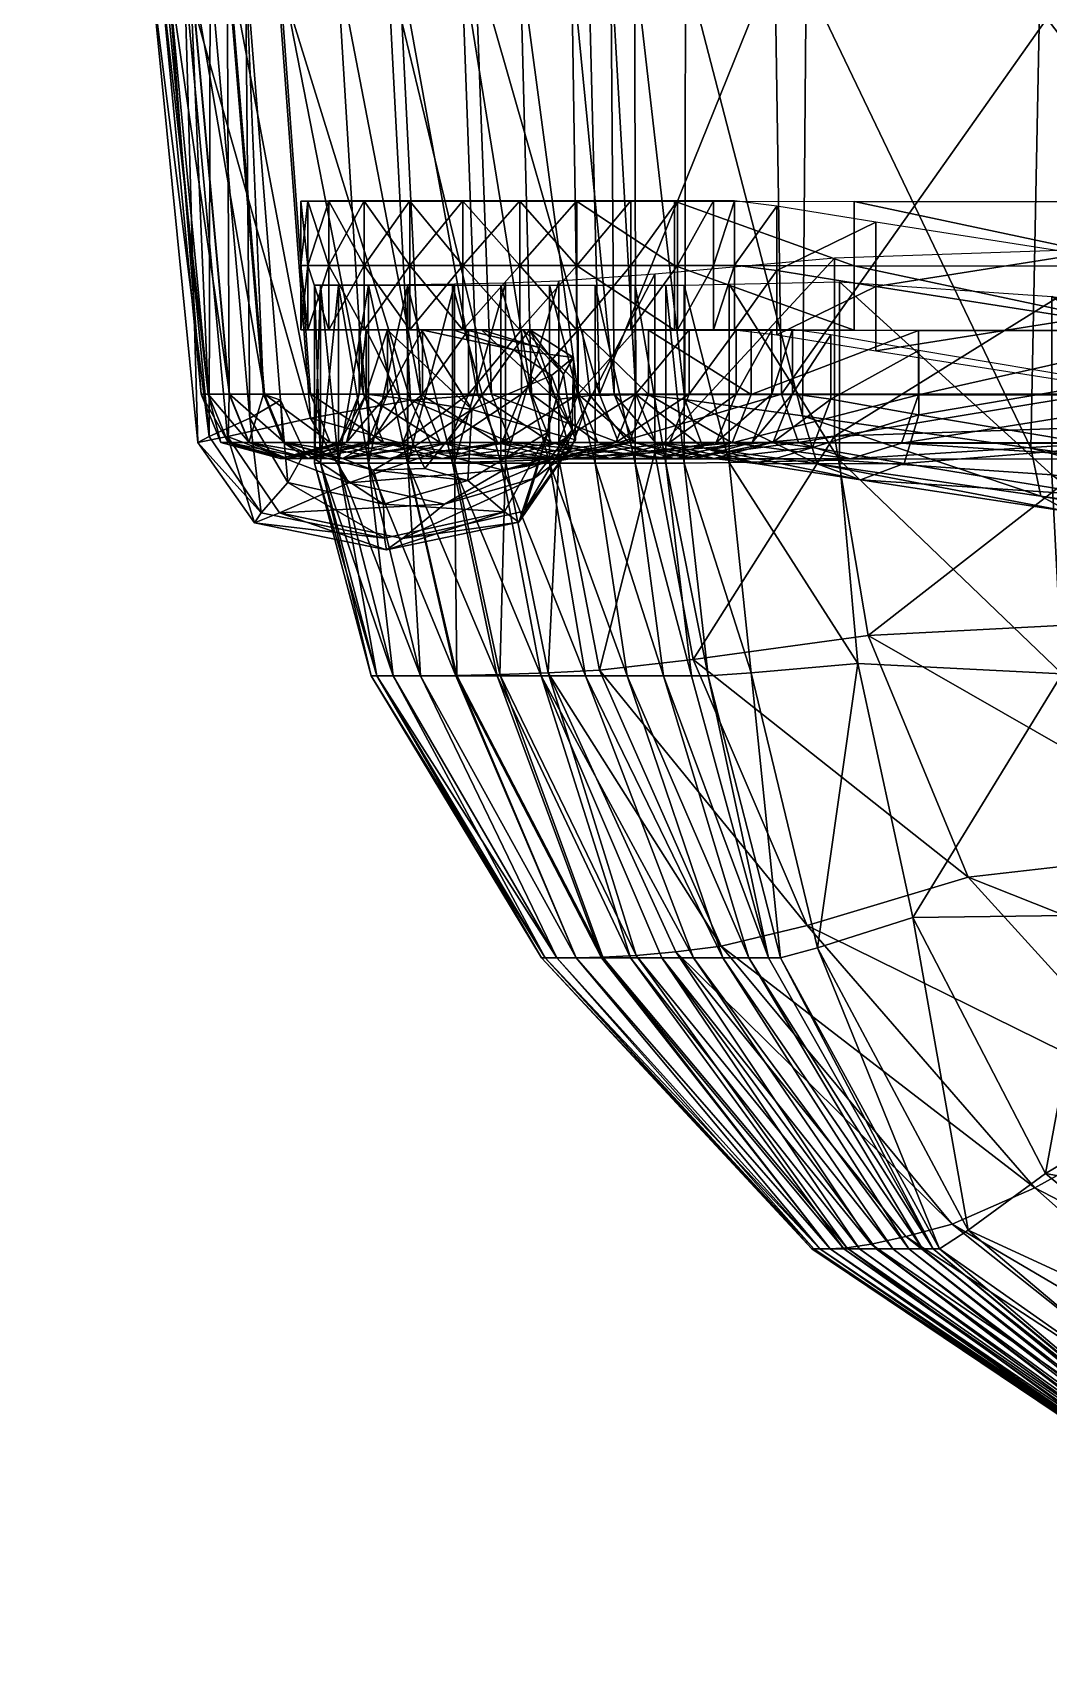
# Model space of a CAD drawing. Header units: centimetres. Extents: x -535 to 535, y -497 to 497.
# Drawn here: x -527.9 to -510.55, y -492.27 to -464.25 of the extents above; entities that cross this region are included whole.
import ezdxf

# ---------------------------------------------------------------- set-up
doc = ezdxf.new("R2010")
doc.units = ezdxf.units.CM
for name, color, linetype, true_color in [('Object009', 7, 'Continuous', 0x58c7e1), ('Object011', 7, 'Continuous', 0xe05656), ('Object013', 7, 'Continuous', 0xd6e5a6)]:
    doc.layers.add(name, color=color, linetype=linetype, true_color=true_color)

msp = doc.modelspace()

# ---------------------------------------------------------------- meshes
at = {"layer": 'Object009', "color": 31, "true_color": 0xe4b899}
mesh = msp.add_polyface(dxfattribs=at)
corners = [(-520.547, -467.121, -269.839), (-521.453, -467.121, -238.721), (-521.453, -468.221, -238.717), (-520.547, -468.221, -269.834), (-521.453, -469.321, -238.713), (-522.237, -468.221, -204.685), (-522.237, -467.121, -204.689), (-522.839, -468.221, -168.805), (-522.839, -467.121, -168.81), (-522.839, -469.321, -168.801), (-522.237, -469.321, -204.681), (-523.2, -468.222, -132.145), (-523.2, -467.122, -132.15), (-523.32, -468.222, -95.095), (-523.32, -467.122, -95.099), (-523.32, -469.322, -95.091), (-523.2, -469.322, -132.141), (-523.2, -468.222, -58.045), (-523.2, -467.122, -58.049), (-522.839, -468.222, -21.385), (-522.839, -467.122, -21.389), (-522.839, -469.322, -21.381), (-523.2, -469.322, -58.041), (-522.237, -468.222, 14.494), (-522.237, -467.122, 14.49), (-521.453, -468.222, 48.422), (-521.453, -467.122, 48.417), (-521.453, -469.322, 48.426), (-522.237, -469.322, 14.498), (-520.547, -468.222, 79.225), (-520.547, -469.322, 79.229)]
mesh.append_faces([[corners[k] for k in face] for face in [(0, 1, 2), (3, 2, 4), (5, 2, 1), (1, 6, 5), (7, 5, 6), (6, 8, 7), (5, 7, 9), (9, 10, 5), (2, 5, 10), (10, 4, 2), (11, 7, 8), (8, 12, 11), (13, 11, 12), (12, 14, 13), (11, 13, 15), (15, 16, 11), (7, 11, 16), (16, 9, 7), (17, 13, 14), (14, 18, 17), (19, 17, 18), (18, 20, 19), (17, 19, 21), (21, 22, 17), (13, 17, 22), (22, 15, 13), (23, 19, 20), (20, 24, 23), (25, 23, 24), (24, 26, 25), (23, 25, 27), (27, 28, 23), (19, 23, 28), (28, 21, 19), (29, 25, 26), (30, 27, 25)]], dxfattribs={"vtx2": -1, "color": 31})
mesh = msp.add_polyface(dxfattribs=at)
corners = [(-516.879, -468.221, -350.462), (-516.266, -468.22, -360.875), (-516.266, -467.12, -360.879), (-516.879, -467.121, -350.466), (-517.679, -468.221, -336.692), (-517.679, -467.121, -336.696), (-517.679, -469.321, -336.688), (-516.879, -469.321, -350.458), (-516.266, -469.32, -360.871), (-518.599, -468.221, -319.059), (-518.599, -467.121, -319.063), (-519.575, -468.221, -296.97), (-519.575, -467.121, -296.974), (-519.575, -469.321, -296.966), (-518.599, -469.321, -319.055), (-520.547, -468.221, -269.834), (-520.547, -467.121, -269.839), (-521.453, -468.221, -238.717), (-521.453, -469.321, -238.713), (-520.547, -469.321, -269.83), (-521.453, -467.122, 48.417), (-520.547, -467.122, 79.221), (-520.547, -468.222, 79.225), (-519.577, -468.222, 105.699), (-519.577, -467.122, 105.695), (-519.577, -469.323, 105.703), (-520.547, -469.322, 79.229), (-521.453, -468.222, 48.422), (-518.606, -468.223, 126.638), (-518.606, -467.123, 126.634), (-516.934, -468.225, 142.554), (-516.934, -467.125, 142.55), (-516.934, -469.325, 142.559), (-518.606, -469.323, 126.642)]
mesh.append_faces([[corners[k] for k in face] for face in [(0, 1, 2), (2, 3, 0), (4, 0, 3), (3, 5, 4), (0, 4, 6), (6, 7, 0), (1, 0, 7), (7, 8, 1), (9, 4, 5), (5, 10, 9), (11, 9, 10), (10, 12, 11), (9, 11, 13), (13, 14, 9), (4, 9, 14), (14, 6, 4), (15, 11, 12), (12, 16, 15), (17, 15, 16), (18, 19, 15), (11, 15, 19), (19, 13, 11), (20, 21, 22), (23, 22, 21), (21, 24, 23), (22, 23, 25), (25, 26, 22), (27, 22, 26), (28, 23, 24), (24, 29, 28), (30, 28, 29), (29, 31, 30), (28, 30, 32), (32, 33, 28), (23, 28, 33), (33, 25, 23)]], dxfattribs={"vtx2": -1, "color": 31})
mesh = msp.add_polyface(dxfattribs=at)
corners = [(-503.874, -470.046, -380.171), (-494.218, -471.148, -380.84), (-494.218, -470.048, -380.845), (-503.874, -468.946, -380.175), (-510.001, -469.129, -378.913), (-510.001, -468.029, -378.918), (-510.001, -470.229, -378.909), (-503.874, -471.146, -380.167), (-494.218, -472.248, -380.836), (-513.494, -468.58, -376.928), (-513.494, -467.48, -376.932), (-515.185, -468.308, -373.63), (-515.185, -467.208, -373.634), (-515.185, -469.408, -373.626), (-513.494, -469.68, -376.923), (-515.905, -468.219, -368.439), (-515.905, -467.119, -368.443), (-516.266, -468.22, -360.875), (-516.266, -467.12, -360.879), (-516.266, -469.32, -360.871), (-515.905, -469.319, -368.435), (-513.862, -468.228, 153.958), (-516.934, -468.225, 142.554), (-516.934, -467.125, 142.55), (-513.862, -467.128, 153.954), (-508.669, -468.232, 161.582), (-508.669, -467.132, 161.578), (-508.669, -469.332, 161.586), (-513.862, -469.328, 153.962), (-516.934, -469.325, 142.559), (-500.633, -468.233, 166.159), (-500.633, -467.133, 166.155), (-500.633, -469.333, 166.163)]
mesh.append_faces([[corners[k] for k in face] for face in [(0, 1, 2), (2, 3, 0), (4, 0, 3), (3, 5, 4), (0, 4, 6), (6, 7, 0), (1, 0, 7), (7, 8, 1), (9, 4, 5), (5, 10, 9), (11, 9, 10), (10, 12, 11), (9, 11, 13), (13, 14, 9), (4, 9, 14), (14, 6, 4), (15, 11, 12), (12, 16, 15), (17, 15, 16), (16, 18, 17), (15, 17, 19), (19, 20, 15), (11, 15, 20), (20, 13, 11), (21, 22, 23), (23, 24, 21), (25, 21, 24), (24, 26, 25), (21, 25, 27), (27, 28, 21), (22, 21, 28), (28, 29, 22), (30, 25, 26), (26, 31, 30), (25, 30, 32), (32, 27, 25)]], dxfattribs={"vtx2": -1, "color": 31})
at = {"layer": 'Object011', "color": 31, "true_color": 0xe4b899}
mesh = msp.add_polyface(dxfattribs=at)
corners = [(-525.219, -463, -21.596), (-524.576, -463, 13.583), (-526.435, -442.934, 13.579), (-524.264, -463.034, 39.504), (-525.985, -442.946, 39.502), (-525.74, -463, -95.091), (-525.608, -463, -58.03), (-527.733, -442.934, -58.034), (-527.243, -442.934, -21.6), (-525.213, -463, -168.824), (-525.608, -463, -132.153), (-527.733, -442.934, -132.157), (-527.899, -442.934, -95.095), (-523.697, -463, -238.758), (-524.555, -463, -204.715), (-526.409, -442.934, -204.719), (-527.237, -442.934, -168.828), (-521.642, -463, -297.037), (-522.705, -463, -269.888), (-524.083, -442.934, -269.892), (-525.331, -442.934, -238.763), (-519.567, -463, -336.779), (-520.573, -463, -319.137), (-521.403, -442.934, -319.142), (-522.747, -442.934, -297.041), (-518.693, -463, -350.548), (-520.139, -442.934, -336.783), (-523.956, -470.422, 13.587), (-524.544, -470.422, -21.592), (-524.9, -470.422, -58.026), (-525.02, -470.422, -95.087), (-524.9, -470.422, -132.149), (-524.539, -470.422, -168.82), (-523.937, -470.422, -204.711), (-523.153, -470.422, -238.754), (-522.246, -470.422, -269.884), (-521.274, -470.422, -297.032), (-520.297, -470.422, -319.133), (-519.377, -470.422, -336.775), (-522.95, -442.946, 106.131), (-521.839, -463.034, 106.134), (-520.337, -463, 127.18), (-521.161, -442.934, 127.171), (-518.403, -463, 143.49), (-520.062, -470.422, 127.185), (-525.645, -463.242, 48.663), (-525.868, -463.276, 50.095), (-527.595, -443.033, 50.109), (-525.306, -463.241, 58.588), (-526.946, -443.02, 58.599), (-525.079, -471.245, 50.087), (-524.883, -471.142, 48.656), (-525.138, -442.983, 80.274), (-523.729, -463.137, 80.269), (-524.865, -463.138, 48.165), (-526.567, -442.984, 48.17), (-524.192, -470.833, 48.163), (-521.442, -470.525, 106.137), (-523.152, -470.833, 80.267)]
mesh.append_faces([[corners[k] for k in face] for face in [(0, 1, 2), (1, 3, 4), (5, 6, 7), (6, 0, 8), (9, 10, 11), (10, 5, 12), (13, 14, 15), (14, 9, 16), (17, 18, 19), (18, 13, 20), (21, 22, 23), (22, 17, 24), (25, 21, 26), (3, 1, 27), (1, 0, 28), (0, 6, 29), (6, 5, 30), (5, 10, 31), (10, 9, 32), (9, 14, 33), (14, 13, 34), (13, 18, 35), (18, 17, 36), (37, 36, 17), (17, 22, 37), (38, 37, 22), (22, 21, 38), (39, 40, 41), (42, 41, 43), (44, 41, 40), (45, 46, 47), (46, 48, 49), (48, 46, 50), (46, 45, 51), (52, 53, 40), (49, 48, 53), (4, 3, 54), (55, 54, 45), (56, 54, 3), (51, 45, 54), (57, 40, 53), (58, 53, 48)]], dxfattribs={"vtx2": -1, "color": 31})
mesh = msp.add_polyface(dxfattribs=at)
corners = [(-518.019, -463, -361.034), (-518.693, -463, -350.548), (-519.039, -442.934, -350.552), (-516.747, -463.083, -374.358), (-517.614, -463, -368.824), (-517.684, -442.934, -368.828), (-518.192, -442.934, -361.038), (-514.684, -463.333, -378.076), (-516.719, -442.991, -374.362), (-518.577, -470.422, -350.544), (-519.377, -470.422, -336.775), (-519.567, -463, -336.779), (-517.961, -470.422, -361.03), (-517.591, -470.422, -368.82), (-516.756, -470.513, -374.354), (-514.743, -470.789, -378.072), (-512.759, -469.675, -376.245), (-514.26, -469.405, -373.196), (-514.26, -470.505, -373.192), (-514.913, -469.317, -368.206), (-514.913, -470.417, -368.202), (-515.269, -470.42, -360.771), (-515.269, -469.32, -360.776), (-515.881, -470.421, -350.4), (-515.881, -469.32, -350.404), (-516.68, -470.421, -336.63), (-516.68, -469.32, -336.634), (-517.6, -470.421, -319.002), (-517.6, -469.321, -319.006), (-518.576, -470.421, -296.921), (-518.576, -469.321, -296.925), (-519.547, -470.421, -269.792), (-519.547, -469.321, -269.796), (-517.378, -470.425, 126.825), (-518.372, -470.446, 104.539), (-518.513, -469.323, 105.954), (-517.378, -469.325, 126.821), (-515.623, -470.428, 142.756), (-515.623, -469.328, 142.752), (-512.76, -469.333, 153.758), (-518.216, -470.422, 143.497), (-518.403, -463, 143.49), (-520.337, -463, 127.18), (-515.219, -463, 155.151), (-515.559, -442.934, 155.142), (-515.105, -470.422, 155.156), (-519.404, -469.322, 49.931), (-519.266, -469.62, 57.015), (-518.828, -470.081, 53.49), (-518.659, -469.792, 49.912), (-519.033, -470.099, 46.308), (-519.677, -469.662, 42.755), (-519.516, -469.322, 80.143)]
mesh.append_faces([[corners[k] for k in face] for face in [(0, 1, 2), (3, 4, 5), (4, 0, 6), (7, 3, 8), (9, 10, 11), (11, 1, 9), (12, 9, 1), (1, 0, 12), (13, 12, 0), (0, 4, 13), (14, 13, 4), (4, 3, 14), (15, 14, 3), (3, 7, 15), (16, 17, 18), (17, 19, 20), (21, 20, 19), (19, 22, 21), (23, 21, 22), (22, 24, 23), (25, 23, 24), (24, 26, 25), (27, 25, 26), (26, 28, 27), (29, 27, 28), (28, 30, 29), (31, 29, 30), (30, 32, 31), (33, 34, 35), (35, 36, 33), (37, 33, 36), (36, 38, 37), (37, 38, 39), (40, 41, 42), (41, 43, 44), (40, 45, 43), (43, 41, 40), (46, 47, 48), (48, 49, 46), (49, 50, 51), (52, 35, 34)]], dxfattribs={"vtx2": -1, "color": 31})
mesh = msp.add_polyface(dxfattribs=at)
corners = [(-489.694, -463, 170.113), (-474.464, -463, 170.916), (-474.464, -442.934, 170.912), (-455.471, -463, 170.916), (-455.471, -442.934, 170.912), (-509.865, -463, 162.956), (-501.426, -463, 167.701), (-501.495, -442.934, 167.697), (-489.711, -442.934, 170.108), (-510.692, -463.832, -380.418), (-514.684, -463.333, -378.076), (-514.505, -443.163, -378.08), (-503.144, -444.082, -381.827), (-492.609, -444.771, -382.529), (-493.951, -465.664, -382.525), (-504.039, -464.665, -381.823), (-510.245, -443.508, -380.422), (-478.043, -445.46, -382.764), (-458.851, -446.034, -382.764), (-460.372, -467.495, -382.759), (-479.653, -466.663, -382.759), (-434.438, -446.378, -382.764), (-435.333, -467.994, -382.759), (-432.45, -463, 170.916), (-455.471, -470.422, 170.92), (-474.464, -470.422, 170.92), (-489.688, -470.422, 170.117), (-501.402, -470.422, 167.705), (-509.808, -470.422, 162.96), (-510.841, -471.34, -380.414), (-514.743, -470.789, -378.072), (-504.337, -472.259, -381.819), (-494.398, -473.361, -382.521), (-480.19, -474.463, -382.755), (-460.879, -475.382, -382.755), (-512.76, -470.433, 153.762), (-512.76, -469.333, 153.758), (-507.906, -469.337, 160.904), (-507.906, -470.437, 160.909), (-515.623, -470.428, 142.756), (-500.18, -470.44, 165.263), (-500.18, -469.34, 165.259), (-489.117, -469.342, 167.477), (-489.117, -470.442, 167.481), (-474.251, -469.342, 168.216), (-474.251, -470.442, 168.22), (-455.418, -469.342, 168.216), (-455.418, -470.442, 168.22), (-515.219, -463, 155.151), (-510.037, -442.934, 162.951), (-515.105, -470.422, 155.156)]
mesh.append_faces([[corners[k] for k in face] for face in [(0, 1, 2), (1, 3, 4), (5, 6, 7), (6, 0, 8), (9, 10, 11), (12, 13, 14), (14, 15, 12), (16, 12, 15), (15, 9, 16), (17, 18, 19), (19, 20, 17), (13, 17, 20), (20, 14, 13), (18, 21, 22), (22, 19, 18), (23, 3, 24), (25, 24, 3), (3, 1, 25), (26, 25, 1), (1, 0, 26), (27, 26, 0), (0, 6, 27), (28, 27, 6), (6, 5, 28), (29, 30, 10), (10, 9, 29), (31, 29, 9), (9, 15, 31), (15, 14, 32), (14, 20, 33), (20, 19, 34), (35, 36, 37), (37, 38, 35), (36, 35, 39), (40, 38, 37), (37, 41, 40), (41, 42, 43), (42, 44, 45), (44, 46, 47), (48, 5, 49), (50, 28, 5), (5, 48, 50)]], dxfattribs={"vtx2": -1, "color": 31})
mesh = msp.add_polyface(dxfattribs=at)
corners = [(-523.956, -470.422, 13.587), (-523.663, -470.525, 39.506), (-524.264, -463.034, 39.504), (-524.544, -470.422, -21.592), (-524.576, -463, 13.583), (-524.9, -470.422, -58.026), (-525.219, -463, -21.596), (-525.02, -470.422, -95.087), (-525.608, -463, -58.03), (-524.9, -470.422, -132.149), (-525.74, -463, -95.091), (-524.539, -470.422, -168.82), (-525.608, -463, -132.153), (-523.937, -470.422, -204.711), (-525.213, -463, -168.824), (-523.153, -470.422, -238.754), (-524.555, -463, -204.715), (-522.246, -470.422, -269.884), (-523.697, -463, -238.758), (-521.274, -470.422, -297.032), (-522.705, -463, -269.888), (-520.454, -470.421, -238.682), (-519.547, -470.421, -269.792), (-519.547, -469.321, -269.796), (-520.454, -469.321, -238.686), (-521.237, -470.421, -204.657), (-521.237, -469.321, -204.661), (-521.839, -470.421, -168.784), (-521.839, -469.321, -168.788), (-522.2, -470.422, -132.131), (-522.2, -469.322, -132.135), (-522.32, -470.422, -95.087), (-522.32, -469.322, -95.091), (-522.2, -470.422, -58.044), (-522.2, -469.322, -58.048), (-521.844, -469.322, -21.632), (-521.629, -470.487, -18.754), (-521.839, -463.034, 106.134), (-521.442, -470.525, 106.137), (-520.062, -470.422, 127.185), (-520.337, -463, 127.18), (-518.216, -470.422, 143.497), (-525.079, -471.245, 50.087), (-524.571, -471.142, 58.582), (-525.306, -463.241, 58.588), (-524.883, -471.142, 48.656), (-525.868, -463.276, 50.095), (-524.192, -470.833, 48.163), (-524.865, -463.138, 48.165), (-521.257, -469.322, 13.528), (-520.396, -470.681, 25.027), (-519.677, -469.662, 42.755), (-520.717, -469.322, 39.903), (-519.404, -469.322, 49.931), (-520.503, -469.322, 49.961), (-519.266, -469.62, 57.015), (-520.231, -469.322, 58.456), (-518.659, -469.792, 49.912), (-518.953, -470.514, 74.47), (-519.516, -469.322, 80.143), (-523.729, -463.137, 80.269), (-523.152, -470.833, 80.267)]
mesh.append_faces([[corners[k] for k in face] for face in [(0, 1, 2), (3, 0, 4), (5, 3, 6), (7, 5, 8), (9, 7, 10), (11, 9, 12), (13, 11, 14), (15, 13, 16), (17, 15, 18), (19, 17, 20), (21, 22, 23), (23, 24, 21), (25, 21, 24), (24, 26, 25), (27, 25, 26), (26, 28, 27), (29, 27, 28), (28, 30, 29), (31, 29, 30), (30, 32, 31), (33, 31, 32), (32, 34, 33), (34, 35, 36), (37, 38, 39), (40, 39, 41), (42, 43, 44), (45, 42, 46), (2, 1, 47), (48, 47, 45), (35, 49, 50), (51, 50, 49), (49, 52, 51), (53, 51, 52), (52, 54, 53), (55, 53, 54), (54, 56, 55), (51, 53, 57), (58, 55, 56), (56, 59, 58), (60, 61, 38), (44, 43, 61)]], dxfattribs={"vtx2": -1, "color": 31})
mesh = msp.add_polyface(dxfattribs=at)
corners = [(-522.606, -471.522, 13.564), (-522.079, -471.716, 39.47), (-523.247, -471.418, 39.499), (-523.619, -471.247, 13.583), (-523.194, -471.522, -21.606), (-522.128, -471.263, -20.902), (-521.379, -471.312, 16.416), (-522.658, -471.247, -95.084), (-522.538, -471.247, -58.038), (-523.55, -471.522, -58.031), (-523.55, -471.522, -132.136), (-523.189, -471.521, -168.798), (-522.177, -471.246, -168.785), (-522.538, -471.247, -132.13), (-523.67, -471.522, -95.083), (-521.803, -471.521, -238.714), (-522.587, -471.521, -204.68), (-523.599, -471.247, -204.701), (-522.815, -471.247, -238.742), (-520.791, -471.246, -238.688), (-521.575, -471.246, -204.661), (-520.896, -471.521, -269.834), (-521.908, -471.247, -269.869), (-523.153, -470.422, -238.754), (-522.246, -470.422, -269.884), (-521.237, -470.421, -204.657), (-521.839, -470.421, -168.784), (-522.2, -470.422, -132.131), (-522.32, -470.422, -95.087), (-521.629, -470.487, -18.754), (-522.2, -470.422, -58.044), (-522.2, -469.322, -58.048), (-521.853, -473.078, 50.005), (-521.581, -472.884, 58.503), (-523.683, -472.448, 58.56), (-521.891, -472.882, 48.58), (-524.112, -472.619, 50.064), (-521.904, -472.299, 48.106), (-523.54, -471.932, 48.148), (-523.995, -472.447, 48.636), (-520.865, -472.301, 80.199), (-522.5, -471.934, 80.25), (-523.152, -470.833, 80.267), (-521.026, -471.419, 106.116), (-521.442, -470.525, 106.137)]
mesh.append_faces([[corners[k] for k in face] for face in [(0, 1, 2), (2, 3, 0), (4, 0, 3), (0, 4, 5), (5, 6, 0), (1, 0, 6), (7, 8, 9), (4, 9, 8), (8, 5, 4), (10, 11, 12), (12, 13, 10), (13, 7, 14), (15, 16, 17), (17, 18, 15), (16, 15, 19), (11, 16, 20), (20, 12, 11), (21, 15, 18), (18, 22, 21), (23, 24, 22), (22, 18, 23), (25, 26, 12), (27, 28, 7), (7, 13, 27), (26, 27, 13), (13, 12, 26), (29, 30, 31), (30, 29, 5), (5, 8, 30), (28, 30, 8), (8, 7, 28), (32, 33, 34), (35, 32, 36), (37, 38, 2), (2, 1, 37), (38, 37, 35), (35, 39, 38), (6, 5, 29), (40, 41, 34), (34, 33, 40), (42, 41, 43), (43, 44, 42)]], dxfattribs={"vtx2": -1, "color": 31})
mesh = msp.add_polyface(dxfattribs=at)
corners = [(-518.72, -471.523, 127.009), (-519.727, -471.247, 127.143), (-521.026, -471.419, 106.116), (-519.86, -471.717, 106.049), (-521.379, -471.312, 16.416), (-521.198, -471.688, 34.009), (-522.079, -471.716, 39.47), (-520.791, -471.246, -238.688), (-521.575, -471.246, -204.661), (-522.587, -471.521, -204.68), (-519.925, -471.521, -296.973), (-520.896, -471.521, -269.834), (-521.908, -471.247, -269.869), (-520.937, -471.247, -297.015), (-518.913, -471.246, -296.932), (-519.884, -471.246, -269.801), (-521.803, -471.521, -238.714), (-518.948, -471.521, -319.063), (-519.959, -471.246, -319.114), (-522.246, -470.422, -269.884), (-521.274, -470.422, -297.032), (-520.297, -470.422, -319.133), (-519.547, -470.421, -269.792), (-520.454, -470.421, -238.682), (-522.177, -471.246, -168.785), (-521.237, -470.421, -204.657), (-520.062, -470.422, 127.185), (-521.442, -470.525, 106.137), (-521.853, -473.078, 50.005), (-521.891, -472.882, 48.58), (-519.836, -472.429, 47.085), (-519.594, -472.609, 49.943), (-521.581, -472.884, 58.503), (-519.502, -472.421, 58.09), (-520.463, -471.895, 42.307), (-521.904, -472.299, 48.106), (-520.396, -470.681, 25.027), (-521.629, -470.487, -18.754), (-521.844, -469.322, -21.632), (-519.094, -471.07, 42.743), (-518.718, -471.4, 105.626), (-520.865, -472.301, 80.199), (-522.5, -471.934, 80.25), (-519.324, -471.854, 78.733)]
mesh.append_faces([[corners[k] for k in face] for face in [(0, 1, 2), (2, 3, 0), (4, 5, 6), (7, 8, 9), (10, 11, 12), (12, 13, 10), (11, 10, 14), (14, 15, 11), (16, 11, 15), (15, 7, 16), (17, 10, 13), (13, 18, 17), (19, 20, 13), (13, 12, 19), (20, 21, 18), (18, 13, 20), (22, 23, 7), (7, 15, 22), (24, 8, 25), (23, 25, 8), (8, 7, 23), (1, 26, 27), (27, 2, 1), (28, 29, 30), (30, 31, 28), (32, 28, 31), (31, 33, 32), (34, 35, 6), (6, 5, 34), (35, 34, 30), (30, 29, 35), (36, 34, 5), (5, 4, 36), (37, 36, 4), (36, 37, 38), (34, 36, 39), (40, 3, 41), (42, 41, 3), (3, 2, 42), (43, 41, 32), (32, 33, 43)]], dxfattribs={"vtx2": -1, "color": 31})
mesh = msp.add_polyface(dxfattribs=at)
corners = [(-517.713, -471.249, 126.873), (-518.72, -471.523, 127.009), (-519.86, -471.717, 106.049), (-518.718, -471.4, 105.626), (-519.727, -471.247, 127.143), (-516.919, -471.525, 143.131), (-517.892, -471.247, 143.407), (-518.029, -471.521, -336.698), (-518.948, -471.521, -319.063), (-519.959, -471.246, -319.114), (-519.04, -471.246, -336.753), (-519.925, -471.521, -296.973), (-517.937, -471.246, -319.015), (-518.913, -471.246, -296.932), (-517.229, -471.521, -350.468), (-518.24, -471.246, -350.523), (-520.297, -470.422, -319.133), (-519.377, -470.422, -336.775), (-518.577, -470.422, -350.544), (-517.961, -470.422, -361.03), (-517.624, -471.246, -360.995), (-517.6, -470.421, -319.002), (-518.576, -470.421, -296.921), (-519.547, -470.421, -269.792), (-519.884, -471.246, -269.801), (-518.372, -470.446, 104.539), (-520.062, -470.422, 127.185), (-518.216, -470.422, 143.497), (-518.626, -471.2, 49.915), (-519.094, -471.07, 42.743), (-519.033, -470.099, 46.308), (-518.659, -469.792, 49.912), (-518.683, -471.029, 57.003), (-518.828, -470.081, 53.49), (-519.502, -472.421, 58.09), (-519.594, -472.609, 49.943), (-519.836, -472.429, 47.085), (-520.396, -470.681, 25.027), (-519.677, -469.662, 42.755), (-520.463, -471.895, 42.307), (-518.953, -470.514, 74.47), (-519.516, -469.322, 80.143), (-519.324, -471.854, 78.733), (-519.266, -469.62, 57.015), (-520.865, -472.301, 80.199)]
mesh.append_faces([[corners[k] for k in face] for face in [(0, 1, 2), (2, 3, 0), (4, 1, 5), (5, 6, 4), (7, 8, 9), (9, 10, 7), (11, 8, 12), (12, 13, 11), (14, 7, 10), (10, 15, 14), (16, 17, 10), (10, 9, 16), (18, 19, 20), (20, 15, 18), (17, 18, 15), (15, 10, 17), (21, 22, 13), (13, 12, 21), (22, 23, 24), (24, 13, 22), (0, 3, 25), (26, 4, 6), (6, 27, 26), (28, 29, 30), (30, 31, 28), (32, 28, 31), (31, 33, 32), (28, 32, 34), (34, 35, 28), (29, 28, 35), (35, 36, 29), (37, 38, 30), (30, 29, 37), (29, 36, 39), (25, 40, 41), (40, 25, 3), (3, 42, 40), (32, 40, 42), (42, 34, 32), (40, 32, 33), (33, 43, 40), (44, 42, 3)]], dxfattribs={"vtx2": -1, "color": 31})
mesh = msp.add_polyface(dxfattribs=at)
corners = [(-501.25, -471.249, 167.403), (-509.57, -471.249, 162.707), (-508.857, -471.53, 161.939), (-500.791, -471.531, 166.488), (-508.144, -471.26, 161.168), (-513.932, -471.527, 154.463), (-514.812, -471.248, 154.985), (-515.947, -471.252, 142.852), (-513.053, -471.256, 153.939), (-516.444, -471.337, -374.206), (-514.495, -471.612, -377.84), (-513.751, -471.882, -377.153), (-510.174, -472.431, -379.212), (-510.674, -472.163, -380.111), (-509.673, -472.149, -378.314), (-513.007, -471.602, -376.467), (-515.508, -471.609, -373.769), (-514.572, -471.331, -373.334), (-503.969, -473.349, -380.499), (-504.245, -473.081, -381.487), (-503.693, -473.066, -379.514), (-501.402, -470.422, 167.705), (-509.808, -470.422, 162.96), (-514.743, -470.789, -378.072), (-510.841, -471.34, -380.414), (-504.337, -472.259, -381.819), (-503.601, -471.139, -379.192), (-509.506, -470.222, -378.022), (-509.506, -471.322, -378.018), (-503.601, -472.239, -379.188), (-512.759, -470.775, -376.241), (-512.759, -469.675, -376.245), (-514.26, -470.505, -373.192), (-514.913, -470.417, -368.202), (-514.26, -469.405, -373.196), (-515.248, -471.242, -368.276), (-512.76, -470.433, 153.762), (-507.906, -470.437, 160.909), (-515.623, -470.428, 142.756), (-515.105, -470.422, 155.156)]
mesh.append_faces([[corners[k] for k in face] for face in [(0, 1, 2), (3, 2, 4), (5, 2, 1), (1, 6, 5), (7, 8, 5), (2, 5, 8), (8, 4, 2), (9, 10, 11), (12, 11, 10), (10, 13, 12), (11, 12, 14), (14, 15, 11), (16, 11, 15), (15, 17, 16), (18, 12, 13), (13, 19, 18), (12, 18, 20), (20, 14, 12), (21, 22, 1), (23, 24, 13), (13, 10, 23), (24, 25, 19), (19, 13, 24), (26, 27, 28), (29, 28, 14), (14, 20, 29), (30, 28, 27), (27, 31, 30), (32, 30, 31), (30, 32, 17), (17, 15, 30), (28, 30, 15), (15, 14, 28), (33, 32, 34), (32, 33, 35), (35, 17, 32), (8, 36, 37), (37, 4, 8), (36, 8, 7), (7, 38, 36), (22, 39, 6), (6, 1, 22)]], dxfattribs={"vtx2": -1, "color": 31})
mesh = msp.add_polyface(dxfattribs=at)
corners = [(-523.619, -471.247, 13.583), (-524.206, -471.247, -21.593), (-523.194, -471.522, -21.606), (-523.55, -471.522, -58.031), (-524.562, -471.247, -58.025), (-523.67, -471.522, -95.083), (-524.683, -471.247, -95.084), (-522.658, -471.247, -95.084), (-523.55, -471.522, -132.136), (-524.562, -471.247, -132.143), (-523.189, -471.521, -168.798), (-524.201, -471.247, -168.812), (-522.538, -471.247, -132.13), (-522.587, -471.521, -204.68), (-523.599, -471.247, -204.701), (-523.956, -470.422, 13.587), (-524.544, -470.422, -21.592), (-523.663, -470.525, 39.506), (-523.247, -471.418, 39.499), (-524.9, -470.422, -58.026), (-525.02, -470.422, -95.087), (-524.9, -470.422, -132.149), (-524.539, -470.422, -168.82), (-523.937, -470.422, -204.711), (-523.153, -470.422, -238.754), (-522.815, -471.247, -238.742), (-523.683, -472.448, 58.56), (-524.112, -472.619, 50.064), (-521.853, -473.078, 50.005), (-523.995, -472.447, 48.636), (-521.891, -472.882, 48.58), (-525.079, -471.245, 50.087), (-524.883, -471.142, 48.656), (-524.571, -471.142, 58.582), (-523.54, -471.932, 48.148), (-524.192, -470.833, 48.163), (-522.5, -471.934, 80.25), (-523.152, -470.833, 80.267)]
mesh.append_faces([[corners[k] for k in face] for face in [(0, 1, 2), (3, 2, 1), (1, 4, 3), (5, 3, 4), (4, 6, 5), (3, 5, 7), (8, 5, 6), (6, 9, 8), (10, 8, 9), (9, 11, 10), (5, 8, 12), (13, 10, 11), (11, 14, 13), (15, 16, 1), (1, 0, 15), (17, 15, 0), (0, 18, 17), (19, 20, 6), (6, 4, 19), (16, 19, 4), (4, 1, 16), (21, 22, 11), (11, 9, 21), (20, 21, 9), (9, 6, 20), (23, 24, 25), (25, 14, 23), (22, 23, 14), (14, 11, 22), (26, 27, 28), (27, 29, 30), (31, 32, 29), (29, 27, 31), (33, 31, 27), (27, 26, 33), (34, 35, 17), (17, 18, 34), (35, 34, 29), (29, 32, 35), (36, 37, 33), (33, 26, 36)]], dxfattribs={"vtx2": -1, "color": 31})
mesh = msp.add_polyface(dxfattribs=at)
corners = [(-516.919, -471.525, 143.131), (-513.932, -471.527, 154.463), (-514.812, -471.248, 154.985), (-517.892, -471.247, 143.407), (-515.947, -471.252, 142.852), (-518.72, -471.523, 127.009), (-517.713, -471.249, 126.873), (-518.948, -471.521, -319.063), (-518.029, -471.521, -336.698), (-517.017, -471.246, -336.645), (-517.937, -471.246, -319.015), (-516.615, -471.521, -360.897), (-517.229, -471.521, -350.468), (-518.24, -471.246, -350.523), (-517.624, -471.246, -360.995), (-515.605, -471.245, -360.801), (-516.218, -471.246, -350.415), (-516.252, -471.519, -368.507), (-517.256, -471.246, -368.74), (-515.508, -471.609, -373.769), (-516.444, -471.337, -374.206), (-514.572, -471.331, -373.334), (-515.248, -471.242, -368.276), (-513.751, -471.882, -377.153), (-517.591, -470.422, -368.82), (-516.756, -470.513, -374.354), (-517.961, -470.422, -361.03), (-514.743, -470.789, -378.072), (-514.495, -471.612, -377.84), (-514.913, -470.417, -368.202), (-515.269, -470.42, -360.771), (-515.881, -470.421, -350.4), (-516.68, -470.421, -336.63), (-517.6, -470.421, -319.002), (-517.378, -470.425, 126.825), (-515.623, -470.428, 142.756), (-518.372, -470.446, 104.539), (-515.105, -470.422, 155.156), (-518.216, -470.422, 143.497)]
mesh.append_faces([[corners[k] for k in face] for face in [(0, 1, 2), (2, 3, 0), (1, 0, 4), (5, 6, 4), (4, 0, 5), (7, 8, 9), (9, 10, 7), (11, 12, 13), (13, 14, 11), (12, 11, 15), (15, 16, 12), (8, 12, 16), (16, 9, 8), (17, 11, 14), (14, 18, 17), (19, 17, 18), (18, 20, 19), (17, 19, 21), (21, 22, 17), (11, 17, 22), (22, 15, 11), (23, 19, 20), (24, 25, 20), (20, 18, 24), (26, 24, 18), (18, 14, 26), (25, 27, 28), (28, 20, 25), (29, 30, 15), (15, 22, 29), (31, 32, 9), (9, 16, 31), (30, 31, 16), (16, 15, 30), (32, 33, 10), (10, 9, 32), (34, 35, 4), (4, 6, 34), (36, 34, 6), (37, 38, 3), (3, 2, 37)]], dxfattribs={"vtx2": -1, "color": 31})
at = {"layer": 'Object013', "color": 31, "true_color": 0xe4b899}
mesh = msp.add_polyface(dxfattribs=at)
corners = [(-515.325, -480.048, -361.042), (-516.643, -475.231, -361.042), (-516.357, -475.231, -368.832), (-517.586, -480.008, 80.081), (-516.909, -479.948, 106.588), (-519.091, -475.182, 106.195), (-517.74, -475.231, -336.783), (-517.121, -475.231, -350.556), (-515.664, -480.048, -350.556), (-519.211, -475.231, -297.005), (-518.453, -475.231, -319.13), (-516.61, -480.048, -319.114), (-516.104, -480.048, -336.779), (-517.147, -480.048, -296.965), (-517.682, -480.048, -269.736), (-516.133, -479.849, 127.534), (-518.215, -475.132, 127.197), (-514.665, -479.496, 143.158), (-516.616, -474.955, 143.088), (-516.768, -471.598, -368.832), (-516, -471.585, -374.33), (-515.622, -475.178, -374.312), (-517.082, -471.598, -361.042), (-517.082, -468.556, -361.042), (-516.768, -468.556, -368.832), (-516, -468.543, -374.33), (-517.266, -471.414, 143.064), (-518.909, -471.532, 127.085), (-517.266, -468.372, 143.064), (-518.909, -468.49, 127.085), (-514.197, -468.098, 154.455), (-517.606, -471.598, -350.556), (-518.286, -471.598, -336.784), (-518.286, -468.556, -336.784), (-517.606, -468.556, -350.556), (-519.068, -471.598, -319.135), (-519.068, -468.556, -319.135)]
mesh.append_faces([[corners[k] for k in face] for face in [(0, 1, 2), (3, 4, 5), (6, 7, 8), (7, 1, 0), (9, 10, 11), (12, 11, 10), (10, 6, 12), (9, 13, 14), (15, 16, 5), (5, 4, 15), (16, 15, 17), (17, 18, 16), (19, 20, 21), (21, 2, 19), (22, 19, 2), (2, 1, 22), (19, 22, 23), (23, 24, 19), (20, 19, 24), (24, 25, 20), (26, 27, 16), (16, 18, 26), (27, 26, 28), (28, 29, 27), (30, 28, 26), (31, 22, 1), (1, 7, 31), (32, 31, 7), (7, 6, 32), (31, 32, 33), (33, 34, 31), (22, 31, 34), (34, 23, 22), (35, 32, 6), (6, 10, 35), (36, 33, 32)]], dxfattribs={"vtx2": -1, "color": 31})
mesh = msp.add_polyface(dxfattribs=at)
corners = [(-509.775, -479.322, -379.63), (-510.308, -475.199, -380.028), (-504.557, -476.158, -381.331), (-515.122, -480.048, -368.832), (-516.357, -475.231, -368.832), (-515.622, -475.178, -374.312), (-514.488, -479.876, -374.257), (-513.625, -474.544, 154.267), (-511.911, -478.673, 153.702), (-507.326, -478.144, 160.436), (-508.596, -474.279, 161.653), (-516.616, -474.955, 143.088), (-514.665, -479.496, 143.158), (-500.361, -478.673, 164.633), (-500.882, -474.544, 166.163), (-512.859, -479.361, -377.647), (-513.801, -475.02, -377.866), (-510.486, -471.797, -380.161), (-504.484, -472.657, -381.498), (-510.486, -468.755, -380.161), (-504.484, -469.615, -381.498), (-501.055, -471.14, 166.673), (-509.02, -470.963, 162.059), (-501.055, -468.098, 166.673), (-509.02, -467.922, 162.059), (-514.115, -471.545, -377.939), (-516, -471.585, -374.33), (-516, -468.543, -374.33), (-514.115, -468.504, -377.939), (-514.197, -471.14, 154.455), (-517.266, -471.414, 143.064), (-514.197, -468.098, 154.455)]
mesh.append_faces([[corners[k] for k in face] for face in [(0, 1, 2), (3, 4, 5), (5, 6, 3), (7, 8, 9), (9, 10, 7), (8, 7, 11), (11, 12, 8), (13, 14, 10), (10, 9, 13), (15, 16, 1), (1, 0, 15), (16, 15, 6), (6, 5, 16), (17, 18, 2), (2, 1, 17), (18, 17, 19), (19, 20, 18), (21, 22, 10), (10, 14, 21), (22, 21, 23), (23, 24, 22), (25, 17, 1), (1, 16, 25), (26, 25, 16), (16, 5, 26), (25, 26, 27), (27, 28, 25), (17, 25, 28), (28, 19, 17), (29, 30, 11), (11, 7, 29), (22, 29, 7), (7, 10, 22), (29, 22, 24), (24, 31, 29), (30, 29, 31)]], dxfattribs={"vtx2": -1, "color": 31})
mesh = msp.add_polyface(dxfattribs=at)
corners = [(-520.724, -471.598, -269.843), (-521.495, -471.598, -238.681), (-521.495, -468.556, -238.681), (-520.724, -468.556, -269.843), (-519.898, -471.598, -297.018), (-519.898, -468.556, -297.018), (-522.162, -471.598, -204.606), (-520.667, -475.231, -238.639), (-522.674, -471.598, -168.688), (-521.274, -475.231, -204.547), (-522.674, -468.556, -168.688), (-522.162, -468.556, -204.606), (-518.909, -471.532, 127.085), (-519.819, -471.565, 106.065), (-519.091, -475.182, 106.195), (-518.909, -468.49, 127.085), (-519.819, -468.523, 106.065), (-521.488, -471.595, 48.714), (-522.162, -471.598, 14.748), (-521.274, -475.231, 14.861), (-521.488, -468.553, 48.714), (-522.162, -468.556, 14.748), (-522.674, -471.598, -21.169), (-522.674, -468.557, -21.169), (-520.693, -471.585, 79.547), (-520.655, -475.226, 48.84), (-519.916, -475.211, 79.68), (-520.693, -468.543, 79.547), (-522.981, -471.598, -132.001), (-523.083, -471.598, -94.929), (-523.083, -468.556, -94.929), (-522.981, -468.556, -132.001), (-522.981, -471.598, -57.856), (-522.981, -468.556, -57.856), (-519.068, -471.598, -319.135), (-518.453, -475.231, -319.13), (-519.068, -468.556, -319.135), (-518.286, -471.598, -336.784)]
mesh.append_faces([[corners[k] for k in face] for face in [(0, 1, 2), (2, 3, 0), (4, 0, 3), (3, 5, 4), (6, 1, 7), (8, 6, 9), (6, 8, 10), (10, 11, 6), (1, 6, 11), (11, 2, 1), (12, 13, 14), (13, 12, 15), (15, 16, 13), (17, 18, 19), (18, 17, 20), (20, 21, 18), (22, 18, 21), (21, 23, 22), (24, 17, 25), (13, 24, 26), (24, 13, 16), (16, 27, 24), (17, 24, 27), (27, 20, 17), (28, 29, 30), (30, 31, 28), (8, 28, 31), (31, 10, 8), (32, 22, 23), (23, 33, 32), (29, 32, 33), (33, 30, 29), (4, 34, 35), (34, 4, 5), (5, 36, 34), (37, 34, 36)]], dxfattribs={"vtx2": -1, "color": 31})
mesh = msp.add_polyface(dxfattribs=at)
corners = [(-518.943, -480.048, -168.4), (-521.741, -475.231, -168.616), (-521.274, -475.231, -204.547), (-518.612, -480.048, -204.371), (-520.667, -475.231, -238.639), (-518.612, -480.048, 15.197), (-518.157, -480.038, 49.216), (-520.655, -475.226, 48.84), (-521.274, -475.231, 14.861), (-521.741, -475.231, -21.07), (-518.943, -480.048, -20.774), (-519.091, -475.182, 106.195), (-519.916, -475.211, 79.68), (-517.586, -480.008, 80.081), (-522.114, -475.231, -94.843), (-522.021, -475.231, -131.921), (-519.142, -480.048, -131.681), (-522.021, -475.231, -57.766), (-519.142, -480.048, -57.493), (-519.208, -480.048, -94.587), (-517.682, -480.048, -269.736), (-519.964, -475.231, -269.816), (-519.211, -475.231, -297.005), (-518.181, -480.048, -238.51), (-520.724, -471.598, -269.843), (-519.898, -471.598, -297.018), (-521.495, -471.598, -238.681), (-522.162, -471.598, -204.606), (-522.674, -471.598, -168.688), (-518.215, -475.132, 127.197), (-518.909, -471.532, 127.085), (-522.162, -471.598, 14.748), (-522.674, -471.598, -21.169), (-521.488, -471.595, 48.714), (-520.693, -471.585, 79.547), (-519.819, -471.565, 106.065), (-522.981, -471.598, -132.001), (-523.083, -471.598, -94.929), (-522.981, -471.598, -57.856), (-518.453, -475.231, -319.13)]
mesh.append_faces([[corners[k] for k in face] for face in [(0, 1, 2), (3, 2, 4), (5, 6, 7), (7, 8, 5), (8, 9, 10), (11, 12, 13), (6, 13, 12), (12, 7, 6), (14, 15, 16), (15, 1, 0), (9, 17, 18), (17, 14, 19), (20, 21, 22), (21, 20, 23), (23, 4, 21), (24, 25, 22), (22, 21, 24), (26, 24, 21), (21, 4, 26), (4, 2, 27), (2, 1, 28), (11, 29, 30), (31, 32, 9), (9, 8, 31), (8, 7, 33), (7, 12, 34), (12, 11, 35), (36, 28, 1), (1, 15, 36), (37, 36, 15), (15, 14, 37), (38, 37, 14), (14, 17, 38), (32, 38, 17), (17, 9, 32), (39, 22, 25)]], dxfattribs={"vtx2": -1, "color": 31})
mesh = msp.add_polyface(dxfattribs=at)
corners = [(-518.612, -480.048, -204.371), (-514.27, -485.02, -203.974), (-514.447, -485.02, -167.913), (-518.943, -480.048, -168.4), (-521.274, -475.231, -204.547), (-520.667, -475.231, -238.639), (-518.181, -480.048, -238.51), (-514.039, -485.02, -238.222), (-516.357, -475.231, -368.832), (-515.122, -480.048, -368.832), (-515.325, -480.048, -361.042), (-518.612, -480.048, 15.197), (-518.943, -480.048, -20.774), (-514.447, -485.02, -20.107), (-514.27, -485.02, 15.954), (-518.157, -480.038, 49.216), (-513.989, -484.999, 50.063), (-521.274, -475.231, 14.861), (-517.586, -480.008, 80.081), (-513.57, -484.936, 80.982), (-516.909, -479.948, 106.588), (-519.142, -480.048, -131.681), (-514.553, -485.02, -131.14), (-519.208, -480.048, -94.587), (-514.588, -485.02, -94.01), (-522.114, -475.231, -94.843), (-522.021, -475.231, -131.921), (-519.142, -480.048, -57.493), (-514.553, -485.02, -56.881), (-521.741, -475.231, -21.07), (-522.021, -475.231, -57.766), (-515.664, -480.048, -350.556), (-516.104, -480.048, -336.779), (-517.74, -475.231, -336.783), (-517.121, -475.231, -350.556), (-516.61, -480.048, -319.114), (-512.93, -485.02, -336.77), (-517.147, -480.048, -296.965), (-513.2, -485.02, -319.078), (-519.211, -475.231, -297.005), (-513.773, -485.02, -269.556), (-517.682, -480.048, -269.736), (-512.186, -484.598, 128.29), (-516.133, -479.849, 127.534)]
mesh.append_faces([[corners[k] for k in face] for face in [(0, 1, 2), (2, 3, 0), (4, 0, 3), (5, 6, 0), (1, 0, 6), (6, 7, 1), (8, 9, 10), (11, 12, 13), (13, 14, 11), (15, 11, 14), (14, 16, 15), (12, 11, 17), (18, 15, 16), (16, 19, 18), (20, 18, 19), (21, 3, 2), (2, 22, 21), (23, 21, 22), (22, 24, 23), (21, 23, 25), (3, 21, 26), (27, 23, 24), (24, 28, 27), (12, 27, 28), (28, 13, 12), (27, 12, 29), (23, 27, 30), (31, 32, 33), (10, 31, 34), (35, 32, 36), (37, 35, 38), (35, 37, 39), (40, 41, 37), (41, 40, 7), (7, 6, 41), (42, 43, 20)]], dxfattribs={"vtx2": -1, "color": 31})
mesh = msp.add_polyface(dxfattribs=at)
corners = [(-507.733, -488.955, 82.616), (-507.015, -488.707, 109.073), (-512.98, -484.809, 107.47), (-508.145, -489.08, 51.6), (-513.57, -484.936, 80.982), (-508.342, -489.121, 17.327), (-513.989, -484.999, 50.063), (-507.887, -489.121, -319.012), (-508.01, -489.121, -296.711), (-513.487, -485.02, -296.875), (-507.772, -489.121, -336.754), (-513.2, -485.02, -319.078), (-507.672, -489.121, -350.556), (-512.93, -485.02, -336.77), (-507.595, -489.121, -361.042), (-512.695, -485.02, -350.556), (-502.125, -485.481, 154.958), (-500.455, -482.62, 161.195), (-505.557, -481.19, 158.643), (-508.322, -482.62, 153.639), (-504.298, -487.342, 144.816), (-510.772, -483.977, 143.62), (-505.899, -488.294, 129.664), (-512.186, -484.598, 128.29), (-504.777, -480.578, -380.832), (-505.303, -484.696, -379.721), (-508.749, -482.64, -379.032), (-509.775, -479.322, -379.63), (-504.557, -476.158, -381.331), (-511.911, -478.673, 153.702), (-507.326, -478.144, 160.436), (-508.244, -489.121, -237.699), (-508.342, -489.121, -203.255), (-514.27, -485.02, -203.974), (-508.131, -489.121, -269.229), (-514.039, -485.02, -238.222), (-513.773, -485.02, -269.556), (-508.418, -489.121, -167.031), (-508.463, -489.121, -130.159), (-514.553, -485.02, -131.14), (-507.549, -489.121, -368.832), (-512.514, -485.02, -361.042), (-512.406, -485.02, -368.832), (-507.22, -488.663, -374.275), (-511.916, -484.698, -374.225), (-506.295, -487.289, -377.72), (-510.59, -483.73, -377.52), (-497.448, -486.975, -380.215), (-500.361, -478.673, 164.633)]
mesh.append_faces([[corners[k] for k in face] for face in [(0, 1, 2), (3, 0, 4), (5, 3, 6), (7, 8, 9), (10, 7, 11), (12, 10, 13), (14, 12, 15), (16, 17, 18), (18, 19, 16), (20, 16, 19), (19, 21, 20), (22, 20, 21), (21, 23, 22), (1, 22, 23), (23, 2, 1), (24, 25, 26), (26, 27, 24), (28, 24, 27), (29, 19, 18), (18, 30, 29), (31, 32, 33), (34, 31, 35), (8, 34, 36), (37, 38, 39), (40, 14, 41), (41, 42, 40), (43, 40, 42), (42, 44, 43), (45, 43, 44), (44, 46, 45), (25, 45, 46), (46, 26, 25), (45, 25, 47), (17, 48, 30), (30, 18, 17), (27, 26, 46)]], dxfattribs={"vtx2": -1, "color": 31})
mesh = msp.add_polyface(dxfattribs=at)
corners = [(-512.98, -484.809, 107.47), (-513.57, -484.936, 80.982), (-507.733, -488.955, 82.616), (-513.989, -484.999, 50.063), (-508.145, -489.08, 51.6), (-514.27, -485.02, 15.954), (-508.342, -489.121, 17.327), (-514.447, -485.02, -20.107), (-508.418, -489.121, -18.898), (-513.487, -485.02, -296.875), (-513.2, -485.02, -319.078), (-507.887, -489.121, -319.012), (-512.93, -485.02, -336.77), (-507.772, -489.121, -336.754), (-512.695, -485.02, -350.556), (-507.672, -489.121, -350.556), (-512.514, -485.02, -361.042), (-507.595, -489.121, -361.042), (-515.122, -480.048, -368.832), (-512.406, -485.02, -368.832), (-515.325, -480.048, -361.042), (-514.488, -479.876, -374.257), (-511.916, -484.698, -374.225), (-508.322, -482.62, 153.639), (-511.911, -478.673, 153.702), (-514.665, -479.496, 143.158), (-510.772, -483.977, 143.62), (-514.447, -485.02, -167.913), (-514.27, -485.02, -203.974), (-508.342, -489.121, -203.255), (-514.039, -485.02, -238.222), (-508.244, -489.121, -237.699), (-513.773, -485.02, -269.556), (-508.131, -489.121, -269.229), (-508.01, -489.121, -296.711), (-516.909, -479.948, 106.588), (-514.553, -485.02, -56.881), (-508.463, -489.121, -55.769), (-514.588, -485.02, -94.01), (-508.478, -489.121, -92.964), (-514.553, -485.02, -131.14), (-508.463, -489.121, -130.159), (-508.418, -489.121, -167.031), (-515.664, -480.048, -350.556), (-516.104, -480.048, -336.779), (-516.61, -480.048, -319.114), (-517.147, -480.048, -296.965), (-510.59, -483.73, -377.52), (-512.859, -479.361, -377.647), (-509.775, -479.322, -379.63), (-512.186, -484.598, 128.29), (-516.133, -479.849, 127.534)]
mesh.append_faces([[corners[k] for k in face] for face in [(0, 1, 2), (1, 3, 4), (3, 5, 6), (5, 7, 8), (9, 10, 11), (10, 12, 13), (12, 14, 15), (14, 16, 17), (18, 19, 16), (16, 20, 18), (19, 18, 21), (21, 22, 19), (23, 24, 25), (25, 26, 23), (27, 28, 29), (28, 30, 31), (30, 32, 33), (32, 9, 34), (1, 0, 35), (7, 36, 37), (36, 38, 39), (38, 40, 41), (40, 27, 42), (43, 20, 16), (16, 14, 43), (44, 43, 14), (14, 12, 44), (12, 10, 45), (10, 9, 46), (46, 9, 32), (47, 48, 49), (48, 47, 22), (22, 21, 48), (35, 0, 50), (51, 50, 26), (26, 25, 51)]], dxfattribs={"vtx2": -1, "color": 31})
mesh = msp.add_polyface(dxfattribs=at)
corners = [(-507.733, -488.955, 82.616), (-508.145, -489.08, 51.6), (-499.202, -492.2, 53.481), (-507.015, -488.707, 109.073), (-498.727, -492.002, 84.618), (-508.418, -489.121, -18.898), (-508.342, -489.121, 17.327), (-514.27, -485.02, 15.954), (-499.395, -492.267, -17.416), (-499.376, -492.267, 19.008), (-507.887, -489.121, -319.012), (-507.772, -489.121, -336.754), (-499.233, -492.266, -336.733), (-508.01, -489.121, -296.711), (-499.262, -492.266, -318.932), (-499.293, -492.266, -296.511), (-507.672, -489.121, -350.556), (-507.595, -489.121, -361.042), (-499.189, -492.266, -361.042), (-499.208, -492.266, -350.556), (-505.899, -488.294, 129.664), (-497.802, -491.605, 111.034), (-508.342, -489.121, -203.255), (-508.418, -489.121, -167.031), (-514.447, -485.02, -167.913), (-508.244, -489.121, -237.699), (-499.351, -492.266, -237.059), (-499.376, -492.267, -202.374), (-499.395, -492.267, -165.95), (-508.131, -489.121, -269.229), (-499.323, -492.266, -268.829), (-508.463, -489.121, -55.769), (-514.447, -485.02, -20.107), (-508.478, -489.121, -92.964), (-514.553, -485.02, -56.881), (-499.41, -492.266, -91.683), (-499.406, -492.267, -54.408), (-508.463, -489.121, -130.159), (-514.588, -485.02, -94.01), (-499.406, -492.267, -128.958), (-507.549, -489.121, -368.832), (-507.22, -488.663, -374.275), (-498.971, -491.707, -374.344), (-499.178, -492.266, -368.832), (-506.295, -487.289, -377.72), (-498.367, -490.028, -377.993)]
mesh.append_faces([[corners[k] for k in face] for face in [(0, 1, 2), (3, 0, 4), (5, 6, 7), (6, 5, 8), (8, 9, 6), (1, 6, 9), (9, 2, 1), (10, 11, 12), (13, 10, 14), (14, 15, 13), (16, 17, 18), (11, 16, 19), (20, 3, 21), (22, 23, 24), (22, 25, 26), (26, 27, 22), (23, 22, 27), (27, 28, 23), (29, 13, 15), (15, 30, 29), (25, 29, 30), (30, 26, 25), (31, 5, 32), (33, 31, 34), (31, 33, 35), (35, 36, 31), (5, 31, 36), (36, 8, 5), (37, 33, 38), (37, 23, 28), (28, 39, 37), (33, 37, 39), (39, 35, 33), (40, 41, 42), (17, 40, 43), (41, 44, 45)]], dxfattribs={"vtx2": -1, "color": 31})

doc.saveas('drawing.dxf')
